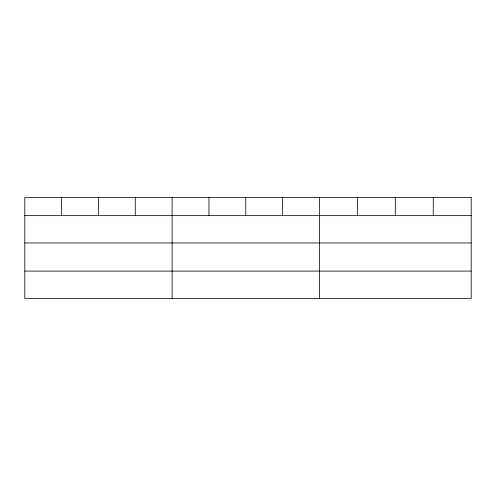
<?xml version="1.0" encoding="UTF-8"?>
<svg xmlns="http://www.w3.org/2000/svg" width="496" height="496" viewBox="0 0 496 496"><rect width="100%" height="100%" fill="white"/><g stroke="black" fill="none" stroke-linecap="round" stroke-linejoin="round"><path stroke-width="0.74" d="M24.8 215.642L471.2 215.642M24.8 242.953L471.2 242.953M24.8 271.089L471.2 271.089M433.256 197.606L433.256 215.642M395.312 197.606L395.312 215.642M357.368 197.606L357.368 215.642M319.424 197.606L319.424 298.394M282.596 197.606L282.596 215.642M245.768 197.606L245.768 215.642M208.94 197.606L208.94 215.642M172.112 197.606L172.112 298.394M135.284 197.606L135.284 215.642M98.456 197.606L98.456 215.642M61.628 197.606L61.628 215.642M471.2 197.606L24.8 197.606L24.8 298.394L471.2 298.394L471.2 197.606"/></g></svg>
